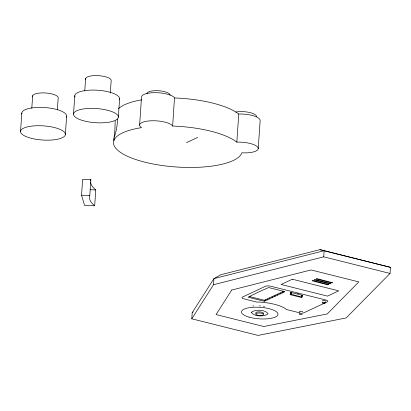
<?xml version="1.0" encoding="UTF-8"?>
<svg xmlns="http://www.w3.org/2000/svg" width="411" height="411" viewBox="0 0 411 411"><rect width="100%" height="100%" fill="white"/><g stroke="black" fill="none" stroke-linecap="round" stroke-linejoin="round"><path stroke-width="0.62" d="M115.178 120.973L114.869 130.842L113.785 139.56L116.472 129.48L117.376 122.874L117.397 119.149M20.55 131.381L21.798 113.066M31.796 108.278L32.649 95.727M57.391 109.675L58.162 98.378A12.9 4.069 3.9 0 0 45.446 92.973A12.9 4.069 3.9 0 0 32.639 96.791M65.37 134.5A22.466 7.09 3.9 0 0 32.258 126.043A22.466 7.09 3.9 0 0 31.251 138.286A22.466 7.09 3.9 0 0 65.37 134.5L66.618 116.185M73.523 114.063L74.771 95.748M84.769 90.959L85.622 78.403M81.553 195.22L82.637 179.345L90.882 179.592L89.804 195.461A64.491 20.355 3.9 0 0 94.679 205.788L84.594 205.49L81.553 195.22L89.804 195.461M94.679 205.788L95.763 189.918A64.491 20.355 3.9 0 1 90.6 182.13M110.323 92.984L111.134 81.059A12.9 4.069 3.9 0 0 98.419 75.655A12.9 4.069 3.9 0 0 85.611 79.467M113.852 140.762L113.981 138.933M118.342 117.181A22.466 7.09 3.9 0 0 85.231 108.72A22.466 7.09 3.9 0 0 84.224 120.962A22.466 7.09 3.9 0 0 118.342 117.181L119.591 98.866M139.617 125.047L141.528 96.965A16.769 5.292 3.9 0 1 156.319 92.681A16.769 5.292 3.9 0 1 174.485 97.767L172.641 126.049L176.139 126.198A64.491 20.355 3.9 0 1 235.359 141.035L236.839 142.134L237.409 142.093A16.769 5.292 3.9 0 1 257.728 147.184A16.769 5.292 3.9 0 1 245.598 152.882L241.874 152.794L241.421 153.868A64.491 20.355 3.9 0 1 144.913 162.186A64.491 20.355 3.9 0 1 138.661 128.119L141.507 127.646L140.12 126.454A16.769 5.292 3.9 0 1 152.25 120.757A16.769 5.292 3.9 0 1 172.569 125.848L172.641 126.049M191.783 318.802L192.199 312.694L213.936 278.607L220.794 274.733L319.974 249.647L390.45 267.34L390.034 273.449L346.149 317.939L258.093 335.417L191.783 318.802L213.52 284.71L213.936 278.607L324.135 250.725L390.45 267.34M236.839 142.134L238.755 114.047L237.275 112.948A64.491 20.355 3.9 0 0 178.055 98.111L174.557 97.962M258.236 148.592L260.148 120.51A16.769 5.292 3.9 0 0 239.325 114.011L238.755 114.047M264.252 301.237L264.319 300.261L283.909 291.158L283.842 292.134L282.265 292.956L264.252 301.237L248.105 297.194L257.969 292.278L268.624 287.556L284.772 291.605L283.842 292.134M265.444 300.775L265.511 299.799M267.242 300.009L267.309 299.033M269.529 298.997L269.595 298.021M272.144 297.805L272.21 296.829M274.908 296.521L274.974 295.545M277.641 295.226L277.708 294.245M280.148 294.009L280.215 293.033M282.265 292.956L282.331 291.974M302.059 295.283L301.946 297.076L301.042 297.384L290.274 294.687L290.351 292.853L291.25 292.545L302.018 295.242L301.854 295.509M290.274 294.687L290.459 292.735M290.233 294.646L290.562 292.678M290.443 294.42L290.685 292.627M290.567 294.368L290.829 292.586M290.711 294.327L290.978 292.56M290.86 294.297L291.122 292.545M301.946 297.076L291.132 294.286L291.25 292.545M301.874 296.614L301.957 295.452M301.91 297.132L302.018 295.242M213.52 284.71L323.719 256.834L324.135 250.725L319.974 249.647M192.199 312.694L193.149 311.928M186.476 142.668L197.691 137.402M297.528 293.495L298.319 293.125M141.713 99.847L140.577 100.037A64.491 20.355 3.9 0 0 118.481 108.668M90.086 189.748L95.763 189.918M323.719 256.834L390.034 273.449M249.415 296.526L264.319 300.261M299.938 312.016A1.546 0.488 3.9 0 1 299.876 311.353A1.546 0.488 3.9 0 1 301.951 311.404A1.546 0.488 3.9 0 1 302.373 312.077M255.935 313.264A3.915 1.238 3.9 0 1 259.978 311.903A3.915 1.238 3.9 0 1 263.132 313.896M322.46 301.001A1.546 0.488 3.9 0 1 324.181 300.503A1.546 0.488 3.9 0 1 325.286 301.309M302.928 312.93A3.869 1.223 3.9 0 0 304.361 312.576L327.284 301.808A3.869 1.223 3.9 0 0 325.949 300.051L270.69 286.205A3.869 1.223 3.9 0 0 265.393 286.303L242.469 297.071A3.869 1.223 3.9 0 0 243.805 298.828L256.659 302.049L259.11 302.07A28.729 9.068 3.9 0 1 285.419 308.661L286.215 309.452L299.069 312.673A3.869 1.223 3.9 0 0 299.994 312.858M252.816 305.984A16.681 5.266 3.9 0 1 253.782 305.912M259.387 305.892A16.681 5.266 3.9 0 1 260.435 305.959M263.543 306.277A16.681 5.266 3.9 0 1 264.556 306.426M90.615 180.85A64.491 20.355 3.9 0 1 90.882 179.592M146.927 93.641A11.611 3.663 3.9 0 1 155.677 90.672A11.611 3.663 3.9 0 1 168.623 93.235L169.743 94.196A11.611 3.663 3.9 0 1 170.092 95.172M235.714 112.049A12.9 4.069 3.9 0 1 249.374 112.434A12.9 4.069 3.9 0 1 256.536 116.59M21.901 113.965A22.466 7.09 3.9 0 1 44.789 107.559A22.466 7.09 3.9 0 1 66.371 117.058M75.059 97.099A22.466 7.09 3.9 0 1 97.058 90.194A22.466 7.09 3.9 0 1 119.339 99.739M251.347 312.309C253.793 316.691 264.391 316.973 268.085 313.86C265.64 309.473 255.041 309.195 251.347 312.309M312.339 280.811L327.731 284.818L328.692 284.592L313.295 280.585L312.339 280.811M314.317 279.881L329.709 283.888L330.67 283.662L315.278 279.655L314.317 279.881M316.3 278.956L331.692 282.958L332.648 282.732L317.256 278.725L316.3 278.956M231.717 290.022L216.063 314.564L263.805 326.529L327.207 313.947L358.803 281.91L311.06 269.95L231.717 290.022M292.324 279.228L281.109 284.494L327.526 296.125L338.741 290.854L292.324 279.228M249.071 317.138A18.31 5.78 3.9 0 0 277.903 314.769A18.31 5.78 3.9 0 0 252.174 307.346A18.31 5.78 3.9 0 0 249.071 317.138M299.789 314.199A1.546 0.488 3.9 0 0 302.383 314.148A1.546 0.488 3.9 0 0 300.518 313.429A1.546 0.488 3.9 0 0 299.789 314.199M322.727 303.025A1.546 0.488 3.9 0 0 325.322 302.979A1.546 0.488 3.9 0 0 323.462 302.255A1.546 0.488 3.9 0 0 322.727 303.025M256.952 314.99A3.915 1.238 3.9 0 0 263.4 314.728A3.915 1.238 3.9 0 0 258.391 312.982A3.915 1.238 3.9 0 0 256.952 314.99"/></g></svg>
